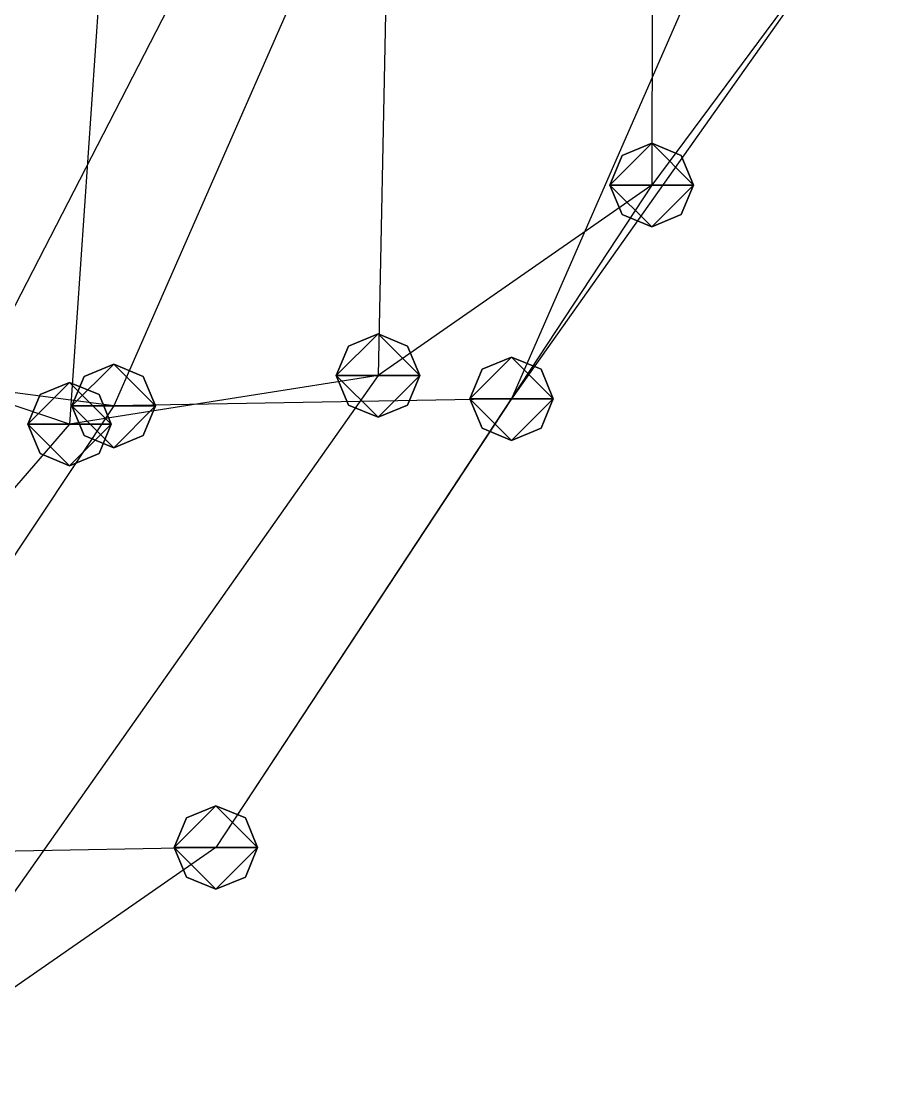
# Model space of a CAD drawing. Header units: metres. Extents: x -57 to 58, y -31 to 41.
# Drawn here: x 17.48 to 37.97, y -29.95 to -4.61 of the extents above; entities that cross this region are included whole.
import ezdxf

# ---------------------------------------------------------------- set-up
doc = ezdxf.new("R2010")
doc.units = ezdxf.units.M

msp = doc.modelspace()

# ---------------------------------------------------------------- linework, layer by layer
for p, q in [((32.617687, 2.1572723, -138.03998), (32.581375, -8.540266, -132.60294)), ((23.482296, 0.540699, -99.97626), (16.319128, -13.387173, -104.13356)), ((25.89589, 0.28553772, -101.764244), (19.695839, -13.833225, -106.64841)), ((35.387363, 0.41600418, -109.10555), (29.22409, -13.661541, -113.94107)), ((37.974678, -1.2900772, -123.97136), (29.22409, -13.661541, -113.94107)), ((37.974678, -1.2900772, -123.97136), (32.581375, -8.540266, -132.60294)), ((26.255024, -1.9488506, -145.95456), (26.027485, -13.104889, -141.53969)), ((19.419044, -2.9247284, -154.45421), (18.637293, -14.267548, -150.61633)), ((32.581375, -7.54027, -132.60568), (31.874268, -7.833162, -132.60487)), ((33.288483, -7.833162, -132.60487), (32.581375, -7.54027, -132.60568)), ((31.874268, -7.833162, -132.60487), (31.581375, -8.540266, -132.60294)), ((33.581375, -8.540266, -132.60294), (33.288483, -7.833162, -132.60487)), ((32.581375, -8.540266, -132.60294), (22.14256, -24.411713, -120.9267)), ((32.581375, -8.540266, -132.60294), (26.027485, -13.104889, -141.53969)), ((31.581375, -8.540266, -132.60294), (31.874268, -9.24737, -132.601)), ((33.288483, -9.24737, -132.601), (33.581375, -8.540266, -132.60294)), ((31.874268, -9.24737, -132.601), (32.581375, -9.540262, -132.60019)), ((32.581375, -9.540262, -132.60019), (33.288483, -9.24737, -132.601)), ((18.637293, -14.267548, -150.61633), (10.766094, -11.633478, -159.40372)), ((26.027485, -12.104893, -141.54243), (25.320377, -12.397785, -141.54163)), ((26.734592, -12.397785, -141.54163), (26.027485, -12.104893, -141.54243)), ((25.320377, -12.397785, -141.54163), (25.027485, -13.104889, -141.53969)), ((27.027485, -13.104889, -141.53969), (26.734592, -12.397785, -141.54163)), ((29.22409, -12.661545, -113.94382), (28.516983, -12.954437, -113.94301)), ((29.931198, -12.954437, -113.94301), (29.22409, -12.661545, -113.94382)), ((19.695839, -12.833229, -106.65115), (18.988731, -13.1261215, -106.650345)), ((20.402946, -13.1261215, -106.650345), (19.695839, -12.833229, -106.65115)), ((26.027485, -13.104889, -141.53969), (14.154985, -29.954193, -130.5767)), ((26.027485, -13.104889, -141.53969), (18.637293, -14.267548, -150.61633)), ((18.988731, -13.1261215, -106.650345), (18.695839, -13.833225, -106.64841)), ((20.695839, -13.833225, -106.64841), (20.402946, -13.1261215, -106.650345)), ((25.027485, -13.104889, -141.53969), (25.320377, -13.811993, -141.53775)), ((26.734592, -13.811993, -141.53775), (27.027485, -13.104889, -141.53969)), ((28.516983, -12.954437, -113.94301), (28.22409, -13.661541, -113.94107)), ((30.22409, -13.661541, -113.94107), (29.931198, -12.954437, -113.94301)), ((19.695839, -13.833225, -106.64841), (16.319128, -13.387173, -104.13356)), ((18.637293, -13.267551, -150.61908), (17.930185, -13.560444, -150.61827)), ((19.3444, -13.560444, -150.61827), (18.637293, -13.267551, -150.61908)), ((17.930185, -13.560444, -150.61827), (17.637293, -14.267548, -150.61633)), ((19.637293, -14.267548, -150.61633), (19.3444, -13.560444, -150.61827)), ((29.22409, -13.661541, -113.94107), (19.695839, -13.833225, -106.64841)), ((29.22409, -13.661541, -113.94107), (22.14256, -24.411713, -120.9267)), ((28.22409, -13.661541, -113.94107), (28.516983, -14.368645, -113.93913)), ((29.931198, -14.368645, -113.93913), (30.22409, -13.661541, -113.94107)), ((19.695839, -13.833225, -106.64841), (12.536011, -24.586845, -113.73757)), ((18.695839, -13.833225, -106.64841), (18.988731, -14.540329, -106.64647)), ((20.402946, -14.540329, -106.64647), (20.695839, -13.833225, -106.64841)), ((25.320377, -13.811993, -141.53775), (26.027485, -14.104885, -141.53694)), ((26.027485, -14.104885, -141.53694), (26.734592, -13.811993, -141.53775)), ((18.637293, -14.267548, -150.61633), (6.2101965, -28.625145, -141.64143)), ((17.637293, -14.267548, -150.61633), (17.930185, -14.974651, -150.6144)), ((19.3444, -14.974651, -150.6144), (19.637293, -14.267548, -150.61633)), ((28.516983, -14.368645, -113.93913), (29.22409, -14.661537, -113.938324)), ((29.22409, -14.661537, -113.938324), (29.931198, -14.368645, -113.93913)), ((18.988731, -14.540329, -106.64647), (19.695839, -14.833221, -106.64566)), ((19.695839, -14.833221, -106.64566), (20.402946, -14.540329, -106.64647)), ((17.930185, -14.974651, -150.6144), (18.637293, -15.267544, -150.61359)), ((18.637293, -15.267544, -150.61359), (19.3444, -14.974651, -150.6144)), ((22.14256, -23.411716, -120.92944), (21.435452, -23.704609, -120.928635)), ((22.849667, -23.704609, -120.928635), (22.14256, -23.411716, -120.92944)), ((21.435452, -23.704609, -120.928635), (21.14256, -24.411713, -120.9267)), ((23.14256, -24.411713, -120.9267), (22.849667, -23.704609, -120.928635)), ((22.14256, -24.411713, -120.9267), (12.536011, -24.586845, -113.73757)), ((22.14256, -24.411713, -120.9267), (14.154985, -29.954193, -130.5767)), ((21.14256, -24.411713, -120.9267), (21.435452, -25.118816, -120.92476)), ((22.849667, -25.118816, -120.92476), (23.14256, -24.411713, -120.9267)), ((21.435452, -25.118816, -120.92476), (22.14256, -25.411709, -120.92395)), ((22.14256, -25.411709, -120.92395), (22.849667, -25.118816, -120.92476))]:
    msp.add_line(p, q)
for points in [[(31.581375, -8.540266, -132.60294), (31.874268, -7.833162, -132.60487), (32.581375, -7.54027, -132.60568), (32.581474, -7.5401697, -132.60558)], [(31.581375, -8.540266, -132.60294), (32.581375, -7.54027, -132.60568), (33.581375, -8.540266, -132.60294), (33.581474, -8.540166, -132.60283)], [(32.581375, -7.54027, -132.60568), (33.288483, -7.833162, -132.60487), (33.581375, -8.540266, -132.60294), (33.581474, -8.540166, -132.60283)], [(32.581375, -9.540262, -132.60019), (31.874268, -9.24737, -132.601), (31.581375, -8.540266, -132.60294), (31.581474, -8.540166, -132.60283)], [(33.581375, -8.540266, -132.60294), (32.581375, -9.540262, -132.60019), (31.581375, -8.540266, -132.60294), (31.581474, -8.540166, -132.60283)], [(33.581375, -8.540266, -132.60294), (33.288483, -9.24737, -132.601), (32.581375, -9.540262, -132.60019), (32.581474, -9.540162, -132.60008)], [(25.027485, -13.104889, -141.53969), (25.320377, -12.397785, -141.54163), (26.027485, -12.104893, -141.54243), (26.027584, -12.104793, -141.54233)], [(25.027485, -13.104889, -141.53969), (26.027485, -12.104893, -141.54243), (27.027485, -13.104889, -141.53969), (27.027584, -13.104789, -141.53958)], [(26.027485, -12.104893, -141.54243), (26.734592, -12.397785, -141.54163), (27.027485, -13.104889, -141.53969), (27.027584, -13.104789, -141.53958)], [(28.22409, -13.661541, -113.94107), (28.516983, -12.954437, -113.94301), (29.22409, -12.661545, -113.94382), (29.22419, -12.661445, -113.94372)], [(28.22409, -13.661541, -113.94107), (29.22409, -12.661545, -113.94382), (30.22409, -13.661541, -113.94107), (30.22419, -13.661441, -113.94097)], [(29.22409, -12.661545, -113.94382), (29.931198, -12.954437, -113.94301), (30.22409, -13.661541, -113.94107), (30.22419, -13.661441, -113.94097)], [(18.695839, -13.833225, -106.64841), (18.988731, -13.1261215, -106.650345), (19.695839, -12.833229, -106.65115), (19.695938, -12.833129, -106.651054)], [(18.695839, -13.833225, -106.64841), (19.695839, -12.833229, -106.65115), (20.695839, -13.833225, -106.64841), (20.695938, -13.833125, -106.64831)], [(19.695839, -12.833229, -106.65115), (20.402946, -13.1261215, -106.650345), (20.695839, -13.833225, -106.64841), (20.695938, -13.833125, -106.64831)], [(26.027485, -14.104885, -141.53694), (25.320377, -13.811993, -141.53775), (25.027485, -13.104889, -141.53969), (25.027584, -13.104789, -141.53958)], [(27.027485, -13.104889, -141.53969), (26.027485, -14.104885, -141.53694), (25.027485, -13.104889, -141.53969), (25.027584, -13.104789, -141.53958)], [(27.027485, -13.104889, -141.53969), (26.734592, -13.811993, -141.53775), (26.027485, -14.104885, -141.53694), (26.027584, -14.104785, -141.53683)], [(17.637293, -14.267548, -150.61633), (17.930185, -13.560444, -150.61827), (18.637293, -13.267551, -150.61908), (18.637392, -13.267451, -150.61897)], [(17.637293, -14.267548, -150.61633), (18.637293, -13.267551, -150.61908), (19.637293, -14.267548, -150.61633), (19.637392, -14.267447, -150.61623)], [(18.637293, -13.267551, -150.61908), (19.3444, -13.560444, -150.61827), (19.637293, -14.267548, -150.61633), (19.637392, -14.267447, -150.61623)], [(29.22409, -14.661537, -113.938324), (28.516983, -14.368645, -113.93913), (28.22409, -13.661541, -113.94107), (28.22419, -13.661441, -113.94097)], [(30.22409, -13.661541, -113.94107), (29.22409, -14.661537, -113.938324), (28.22409, -13.661541, -113.94107), (28.22419, -13.661441, -113.94097)], [(30.22409, -13.661541, -113.94107), (29.931198, -14.368645, -113.93913), (29.22409, -14.661537, -113.938324), (29.22419, -14.661437, -113.938225)], [(19.695839, -14.833221, -106.64566), (18.988731, -14.540329, -106.64647), (18.695839, -13.833225, -106.64841), (18.695938, -13.833125, -106.64831)], [(20.695839, -13.833225, -106.64841), (19.695839, -14.833221, -106.64566), (18.695839, -13.833225, -106.64841), (18.695938, -13.833125, -106.64831)], [(20.695839, -13.833225, -106.64841), (20.402946, -14.540329, -106.64647), (19.695839, -14.833221, -106.64566), (19.695938, -14.833121, -106.64556)], [(18.637293, -15.267544, -150.61359), (17.930185, -14.974651, -150.6144), (17.637293, -14.267548, -150.61633), (17.637392, -14.267447, -150.61623)], [(19.637293, -14.267548, -150.61633), (18.637293, -15.267544, -150.61359), (17.637293, -14.267548, -150.61633), (17.637392, -14.267447, -150.61623)], [(19.637293, -14.267548, -150.61633), (19.3444, -14.974651, -150.6144), (18.637293, -15.267544, -150.61359), (18.637392, -15.267444, -150.61348)], [(21.14256, -24.411713, -120.9267), (21.435452, -23.704609, -120.928635), (22.14256, -23.411716, -120.92944), (22.142658, -23.411617, -120.929344)], [(21.14256, -24.411713, -120.9267), (22.14256, -23.411716, -120.92944), (23.14256, -24.411713, -120.9267), (23.142658, -24.411613, -120.9266)], [(22.14256, -23.411716, -120.92944), (22.849667, -23.704609, -120.928635), (23.14256, -24.411713, -120.9267), (23.142658, -24.411613, -120.9266)], [(22.14256, -25.411709, -120.92395), (21.435452, -25.118816, -120.92476), (21.14256, -24.411713, -120.9267), (21.142658, -24.411613, -120.9266)], [(23.14256, -24.411713, -120.9267), (22.14256, -25.411709, -120.92395), (21.14256, -24.411713, -120.9267), (21.142658, -24.411613, -120.9266)], [(23.14256, -24.411713, -120.9267), (22.849667, -25.118816, -120.92476), (22.14256, -25.411709, -120.92395), (22.142658, -25.41161, -120.92385)]]:
    msp.add_3dface(points)

doc.saveas('drawing.dxf')
